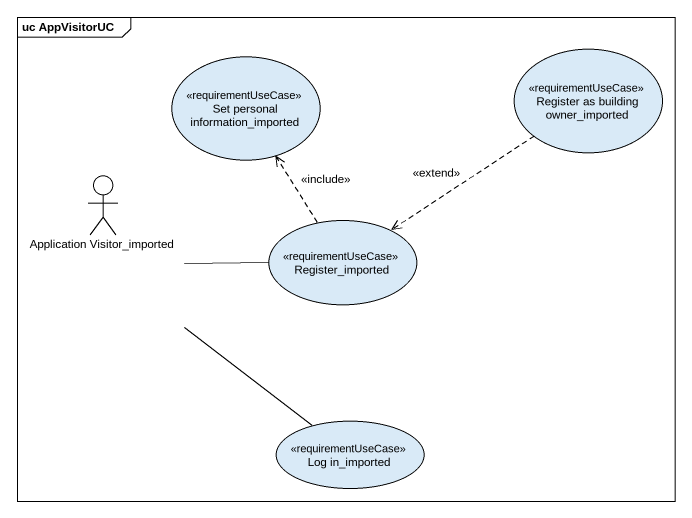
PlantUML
@startuml
mainframe uc AppVisitorUC
usecase "Set personal information_imported" as Set_personal_information <<requirementUseCase>>
usecase "Register as building owner_imported" as Register_as_building_owner <<requirementUseCase>>
actor "Application Visitor_imported" as Application_Visitor_imported
usecase Register_imported <<requirementUseCase>>
usecase "Log in_imported" as Log_in_imported <<requirementUseCase>>
Register_as_building_owner ..> Register_imported : <<extend>>
Application_Visitor_imported -right- Register_imported
Application_Visitor_imported -- Log_in_imported
Register_imported .up.> Set_personal_information : <<include>>
@enduml
